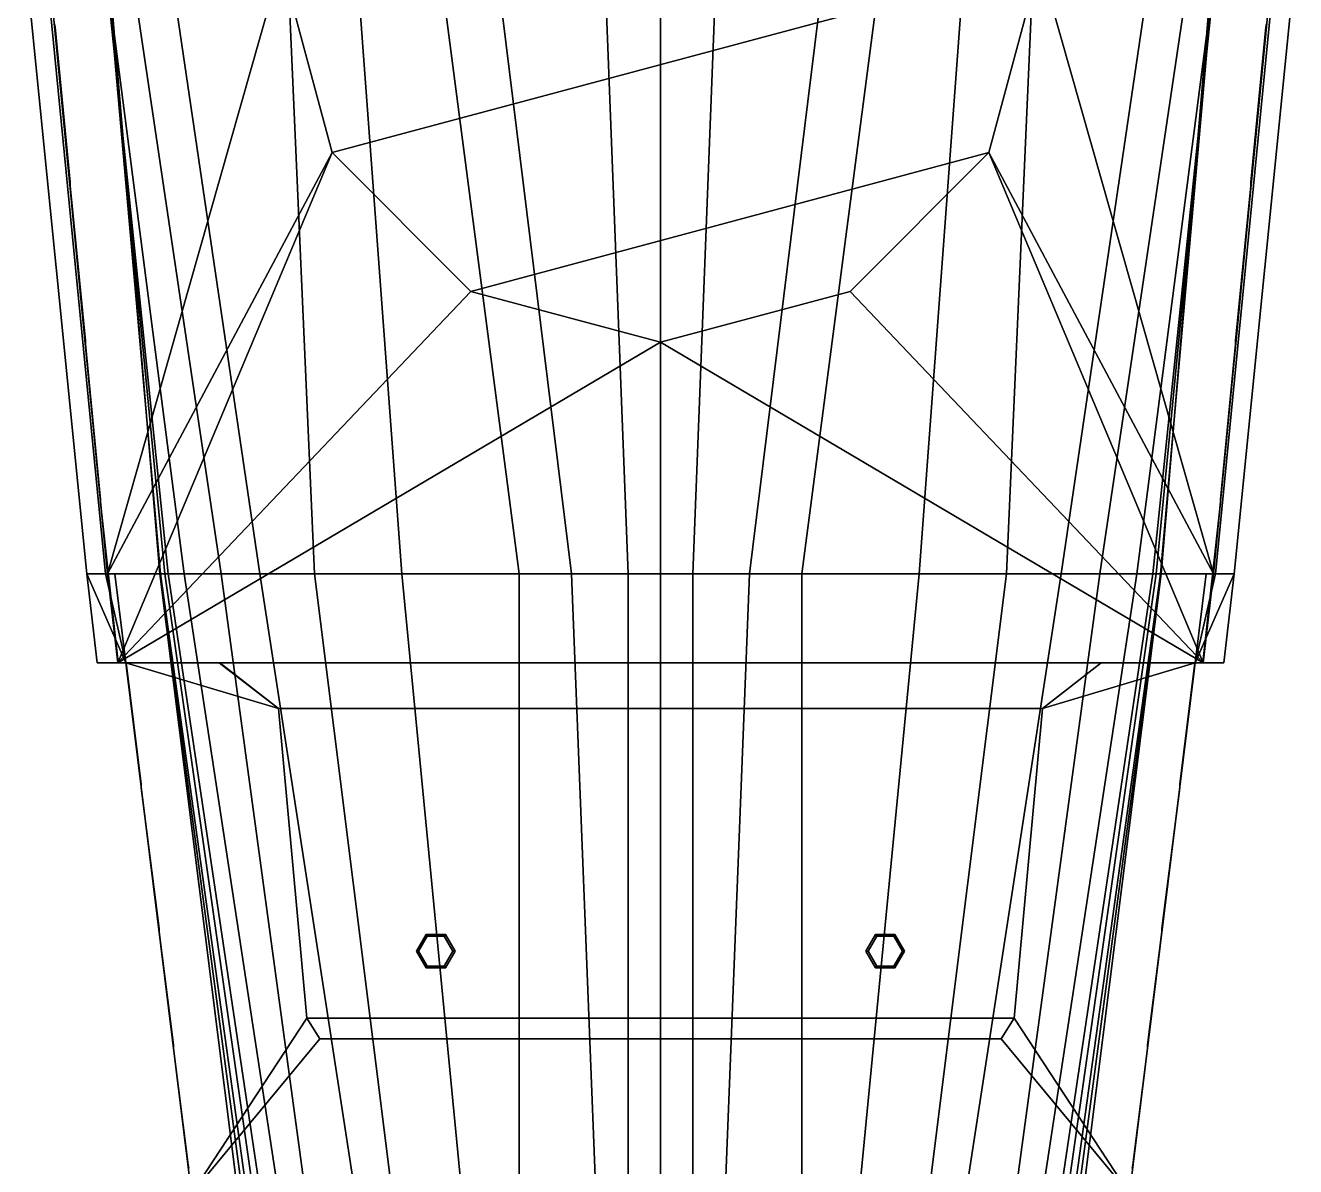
# Model space of a CAD drawing. Extents: x -12 to 12, y -95 to 93.
# Drawn here: x -9.21 to 9.21, y -61.48 to -44.93 of the extents above; entities that cross this region are included whole.
import ezdxf

# ---------------------------------------------------------------- set-up
doc = ezdxf.new("R2010")
doc.units = 0
doc.layers.get('0').update_dxf_attribs({"linetype": 'CONTINUOUS'})
doc.layers.add('RAILINGS', color=6, linetype='CONTINUOUS')
doc.layers.add('SUPERSCTUCTURE', color=3, linetype='CONTINUOUS')

msp = doc.modelspace()

# ---------------------------------------------------------------- linework, layer by layer
for points in [[(4.763, -41.28, 7.41), (-5.5, -44.03, 7.41), (-4.763, -46.78, 7.41), (5.5, -44.03, 7.41)], [(-8.88, -44, 6.3), (-9.21, -44, 5.92), (-8.32, -52.89, 5.92), (-8.02, -52.89, 6.32)], [(-9.21, -44, 5.72), (-8.92, -44, 4.67), (-8.05, -52.89, 4.67), (-8.32, -52.89, 5.72)], [(-9.21, -44, 5.92), (-9.21, -44, 5.72), (-8.32, -52.89, 5.72), (-8.32, -52.89, 5.92)], [(-8.92, -44, 4.67), (-8.01, -44, 1.34), (-7.26, -52.89, 1.34), (-8.05, -52.89, 4.67)], [(-8.06, -44, 0.14), (-8.06, -44, -0.54), (-6.91, -52.89, -0.54), (-7.14, -52.89, 0.14)], [(-8.06, -44, -0.54), (-7.69, -44, -1.9), (-6.37, -52.89, -1.9), (-6.91, -52.89, -0.54)], [(-8.05, -44, 0.39), (-8.06, -44, 0.14), (-7.14, -52.89, 0.14), (-7.19, -52.89, 0.39)], [(-8.04, -44, 0.7), (-8.05, -44, 0.39), (-7.19, -52.89, 0.39), (-7.25, -52.89, 0.7)], [(-8.01, -44, 0.95), (-8.04, -44, 0.7), (-7.25, -52.89, 0.7), (-7.26, -52.89, 0.95)], [(-8.01, -44, 1.34), (-8.01, -44, 0.95), (-7.26, -52.89, 0.95), (-7.26, -52.89, 1.34)], [(-7.69, -44, -1.9), (-7.12, -44, -3.1), (-5.81, -52.89, -2.84), (-6.37, -52.89, -1.9)], [(-7.12, -44, -3.1), (-5.41, -44, -4.71), (-5.02, -52.89, -3.74), (-5.81, -52.89, -2.84)], [(-5.41, -44, -4.71), (-4.41, -44, -5.73), (-3.75, -52.89, -5.6), (-5.02, -52.89, -3.74)], [(-4.41, -44, -5.73), (-3.21, -44, -6.18), (-2.05, -52.89, -5.68), (-3.75, -52.89, -5.6)], [(-3.21, -44, -6.18), (-2.39, -44, -6.27), (-1.29, -52.89, -6.05), (-2.05, -52.89, -5.68)], [(-2.39, -44, -6.27), (-0.81, -44, -6.98), (-0.47, -52.89, -6.68), (-1.29, -52.89, -6.05)], [(0, -52.89, -7.11), (-0.47, -52.89, -6.68), (-0.81, -44, -6.98), (0, -44, -7.11)], [(0, -44, -7.11), (0.81, -44, -6.98), (0.47, -52.89, -6.68), (0, -52.89, -7.11)], [(1.29, -52.89, -6.05), (0.47, -52.89, -6.68), (0.81, -44, -6.98), (2.39, -44, -6.27)], [(2.05, -52.89, -5.68), (1.29, -52.89, -6.05), (2.39, -44, -6.27), (3.21, -44, -6.18)], [(3.75, -52.89, -5.6), (2.05, -52.89, -5.68), (3.21, -44, -6.18), (4.41, -44, -5.73)], [(5.02, -52.89, -3.74), (3.75, -52.89, -5.6), (4.41, -44, -5.73), (5.41, -44, -4.71)], [(5.81, -52.89, -2.84), (5.02, -52.89, -3.74), (5.41, -44, -4.71), (7.12, -44, -3.1)], [(6.37, -52.89, -1.9), (5.81, -52.89, -2.84), (7.12, -44, -3.1), (7.69, -44, -1.9)], [(6.91, -52.89, -0.54), (6.37, -52.89, -1.9), (7.69, -44, -1.9), (8.06, -44, -0.54)], [(7.14, -52.89, 0.14), (6.91, -52.89, -0.54), (8.06, -44, -0.54), (8.06, -44, 0.14)], [(7.19, -52.89, 0.39), (7.14, -52.89, 0.14), (8.06, -44, 0.14), (8.05, -44, 0.39)], [(7.25, -52.89, 0.7), (7.19, -52.89, 0.39), (8.05, -44, 0.39), (8.04, -44, 0.7)], [(7.26, -52.89, 0.95), (7.25, -52.89, 0.7), (8.04, -44, 0.7), (8.01, -44, 0.95)], [(8.05, -52.89, 4.67), (7.26, -52.89, 1.34), (8.01, -44, 1.34), (8.92, -44, 4.67)], [(7.26, -52.89, 1.34), (7.26, -52.89, 0.95), (8.01, -44, 0.95), (8.01, -44, 1.34)], [(8.02, -52.89, 6.32), (8.32, -52.89, 5.92), (9.21, -44, 5.92), (8.88, -44, 6.3)], [(8.32, -52.89, 5.72), (8.05, -52.89, 4.67), (8.92, -44, 4.67), (9.21, -44, 5.72)], [(8.32, -52.89, 5.92), (8.32, -52.89, 5.72), (9.21, -44, 5.72), (9.21, -44, 5.92)], [(-5.5, -44.03, 6.31), (-4.763, -46.78, 6.31), (-4.763, -46.78, 7.41), (-5.5, -44.03, 7.41)], [(5.5, -44.03, 7.41), (-4.763, -46.78, 7.41), (-2.75, -48.793, 7.41), (4.763, -46.78, 7.41)], [(4.763, -46.78, 6.31), (5.5, -44.03, 6.31), (5.5, -44.03, 7.41), (4.763, -46.78, 7.41)], [(-4.763, -46.78, 6.31), (-2.75, -48.793, 6.32), (-2.75, -48.793, 7.41), (-4.763, -46.78, 7.41)], [(4.763, -46.78, 7.41), (-2.75, -48.793, 7.41), (0, -49.53, 7.41), (2.75, -48.793, 7.41)], [(2.75, -48.793, 6.32), (4.763, -46.78, 6.31), (4.763, -46.78, 7.41), (2.75, -48.793, 7.41)], [(-2.75, -48.793, 6.32), (0, -49.53, 6.32), (0, -49.53, 7.41), (-2.75, -48.793, 7.41)], [(0, -49.53, 6.32), (2.75, -48.793, 6.32), (2.75, -48.793, 7.41), (0, -49.53, 7.41)], [(-8.05, -52.89, 4.67), (-7.755, -54.18, 4.1), (-7.755, -54.18, 4.1), (-8.32, -52.89, 5.72)], [(-8.32, -52.89, 5.72), (-7.755, -54.18, 4.1), (-7.755, -54.18, 4.1), (-8.17, -54.18, 5.72)], [(-8.32, -52.89, 5.92), (-8.32, -52.89, 5.72), (-8.17, -54.18, 5.72), (-8.17, -54.18, 5.92)], [(-8.02, -52.89, 6.32), (-8.32, -52.89, 5.92), (-8.17, -54.18, 5.92), (-7.87, -54.18, 6.32)], [(-7.915, -52.89, 4.1), (-7.755, -54.18, 4.1), (-7.755, -54.18, 4.1), (-8.05, -52.89, 4.67)], [(-7.915, -52.89, 4.1), (-7.26, -52.89, 1.34), (-6.13, -61.88, 1.34), (-6.8, -61.88, 4.1)], [(-7.26, -52.89, 1.34), (-7.26, -52.89, 0.95), (-6.06, -61.88, 0.95), (-6.13, -61.88, 1.34)], [(-7.26, -52.89, 0.95), (-7.25, -52.89, 0.7), (-6, -61.88, 0.7), (-6.06, -61.88, 0.95)], [(-7.25, -52.89, 0.7), (-7.19, -52.89, 0.39), (-5.9, -61.88, 0.39), (-6, -61.88, 0.7)], [(-7.19, -52.89, 0.39), (-7.14, -52.89, 0.14), (-5.8, -61.88, 0.14), (-5.9, -61.88, 0.39)], [(-7.14, -52.89, 0.14), (-6.91, -52.89, -0.54), (-5.54, -61.88, -0.54), (-5.8, -61.88, 0.14)], [(-6.91, -52.89, -0.54), (-6.37, -52.89, -1.9), (-5.15, -61.88, -1.38), (-5.54, -61.88, -0.54)], [(-6.37, -52.89, -1.9), (-5.81, -52.89, -2.84), (-4.43, -61.88, -2.53), (-5.15, -61.88, -1.38)], [(-5.81, -52.89, -2.84), (-5.02, -52.89, -3.74), (-3.89, -61.88, -3.21), (-4.43, -61.88, -2.53)], [(-5.02, -52.89, -3.74), (-3.75, -52.89, -5.6), (-2.88, -61.88, -4.04), (-3.89, -61.88, -3.21)], [(-3.75, -52.89, -5.6), (-2.05, -52.89, -5.68), (-2.05, -61.88, -4.46), (-2.88, -61.88, -4.04)], [(-2.05, -52.89, -5.68), (-1.29, -52.89, -6.05), (-0.94, -61.88, -5.42), (-2.05, -61.88, -4.46)], [(-1.29, -52.89, -6.05), (-0.47, -52.89, -6.68), (-0.47, -61.88, -6.06), (-0.94, -61.88, -5.42)], [(0, -61.88, -7.11), (-0.47, -61.88, -6.06), (-0.47, -52.89, -6.68), (0, -52.89, -7.11)], [(0, -52.89, -7.11), (0.47, -52.89, -6.68), (0.47, -61.88, -6.06), (0, -61.88, -7.11)], [(0.94, -61.88, -5.42), (0.47, -61.88, -6.06), (0.47, -52.89, -6.68), (1.29, -52.89, -6.05)], [(2.05, -61.88, -4.46), (0.94, -61.88, -5.42), (1.29, -52.89, -6.05), (2.05, -52.89, -5.68)], [(2.88, -61.88, -4.04), (2.05, -61.88, -4.46), (2.05, -52.89, -5.68), (3.75, -52.89, -5.6)], [(3.89, -61.88, -3.21), (2.88, -61.88, -4.04), (3.75, -52.89, -5.6), (5.02, -52.89, -3.74)], [(4.43, -61.88, -2.53), (3.89, -61.88, -3.21), (5.02, -52.89, -3.74), (5.81, -52.89, -2.84)], [(5.15, -61.88, -1.38), (4.43, -61.88, -2.53), (5.81, -52.89, -2.84), (6.37, -52.89, -1.9)], [(5.54, -61.88, -0.54), (5.15, -61.88, -1.38), (6.37, -52.89, -1.9), (6.91, -52.89, -0.54)], [(5.8, -61.88, 0.14), (5.54, -61.88, -0.54), (6.91, -52.89, -0.54), (7.14, -52.89, 0.14)], [(5.9, -61.88, 0.39), (5.8, -61.88, 0.14), (7.14, -52.89, 0.14), (7.19, -52.89, 0.39)], [(6, -61.88, 0.7), (5.9, -61.88, 0.39), (7.19, -52.89, 0.39), (7.25, -52.89, 0.7)], [(6.06, -61.88, 0.95), (6, -61.88, 0.7), (7.25, -52.89, 0.7), (7.26, -52.89, 0.95)], [(6.13, -61.88, 1.34), (6.06, -61.88, 0.95), (7.26, -52.89, 0.95), (7.26, -52.89, 1.34)], [(6.8, -61.88, 4.1), (6.13, -61.88, 1.34), (7.26, -52.89, 1.34), (7.915, -52.89, 4.1)], [(8.05, -52.89, 4.67), (7.755, -54.18, 4.1), (7.915, -52.89, 4.1)], [(8.32, -52.89, 5.72), (7.755, -54.18, 4.1), (8.05, -52.89, 4.67)], [(8.17, -54.18, 5.72), (7.755, -54.18, 4.1), (8.32, -52.89, 5.72)], [(7.87, -54.18, 6.32), (8.17, -54.18, 5.92), (8.32, -52.89, 5.92), (8.02, -52.89, 6.32)], [(8.17, -54.18, 5.92), (8.17, -54.18, 5.72), (8.32, -52.89, 5.72), (8.32, -52.89, 5.92)], [(-8.17, -54.18, 5.72), (-6.39, -54.18, 6.32), (-7.87, -54.18, 6.32), (-8.17, -54.18, 5.92)], [(-7.755, -54.18, 4.1), (-6.4, -54.18, 4.1), (-6.39, -54.18, 6.32), (-8.17, -54.18, 5.72)], [(-6.4, -54.18, 4.1), (-5.54, -54.84, 4.1), (-5.54, -54.84, 6.32), (-6.39, -54.18, 6.32)], [(5.54, -54.84, 6.32), (5.54, -54.84, 4.1), (6.39, -54.18, 4.1), (6.39, -54.18, 6.32)], [(7.87, -54.18, 6.32), (6.39, -54.18, 6.32), (8.17, -54.18, 5.72), (8.17, -54.18, 5.92)], [(6.39, -54.18, 6.32), (6.39, -54.18, 4.1), (7.755, -54.18, 4.1), (8.17, -54.18, 5.72)], [(-5.54, -54.84, 6.32), (-5.54, -54.84, 4.1), (-5.13, -59.33, 4.1), (-5.13, -59.33, 6.32)], [(5.13, -59.33, 4.1), (5.54, -54.84, 4.1), (5.54, -54.84, 6.32), (5.13, -59.33, 6.32)], [(-3.51, -58.36, 6.4), (-3.385, -58.143, 6.4), (-3.4, -58.118, 6.37), (-3.54, -58.36, 6.37)], [(-3.4, -58.118, 6.32), (-3.54, -58.36, 6.32), (-3.54, -58.36, 6.37), (-3.4, -58.118, 6.37)], [(-3.385, -58.143, 6.4), (-3.51, -58.36, 6.4), (-3.51, -58.36, 7.01), (-3.385, -58.143, 7.01)], [(-3.385, -58.143, 6.4), (-3.135, -58.143, 6.4), (-3.12, -58.118, 6.37), (-3.4, -58.118, 6.37)], [(-3.12, -58.118, 6.32), (-3.4, -58.118, 6.32), (-3.4, -58.118, 6.37), (-3.12, -58.118, 6.37)], [(-3.135, -58.143, 6.4), (-3.385, -58.143, 6.4), (-3.385, -58.143, 7.01), (-3.135, -58.143, 7.01)], [(-3.135, -58.143, 6.4), (-3.01, -58.36, 6.4), (-2.98, -58.36, 6.37), (-3.12, -58.118, 6.37)], [(-3.01, -58.36, 6.4), (-3.135, -58.143, 6.4), (-3.135, -58.143, 7.01), (-3.01, -58.36, 7.01)], [(-2.98, -58.36, 6.32), (-3.12, -58.118, 6.32), (-3.12, -58.118, 6.37), (-2.98, -58.36, 6.37)], [(3.12, -58.118, 6.32), (2.98, -58.36, 6.32), (2.98, -58.36, 6.37), (3.12, -58.118, 6.37)], [(3.01, -58.36, 6.4), (3.135, -58.143, 6.4), (3.12, -58.118, 6.37), (2.98, -58.36, 6.37)], [(3.135, -58.143, 6.4), (3.01, -58.36, 6.4), (3.01, -58.36, 7.01), (3.135, -58.143, 7.01)], [(3.4, -58.118, 6.32), (3.12, -58.118, 6.32), (3.12, -58.118, 6.37), (3.4, -58.118, 6.37)], [(3.135, -58.143, 6.4), (3.385, -58.143, 6.4), (3.4, -58.118, 6.37), (3.12, -58.118, 6.37)], [(3.385, -58.143, 6.4), (3.135, -58.143, 6.4), (3.135, -58.143, 7.01), (3.385, -58.143, 7.01)], [(3.385, -58.143, 6.4), (3.51, -58.36, 6.4), (3.54, -58.36, 6.37), (3.4, -58.118, 6.37)], [(3.51, -58.36, 6.4), (3.385, -58.143, 6.4), (3.385, -58.143, 7.01), (3.51, -58.36, 7.01)], [(3.54, -58.36, 6.32), (3.4, -58.118, 6.32), (3.4, -58.118, 6.37), (3.54, -58.36, 6.37)], [(-3.385, -58.577, 6.4), (-3.51, -58.36, 6.4), (-3.54, -58.36, 6.37), (-3.4, -58.602, 6.37)], [(-3.54, -58.36, 6.32), (-3.4, -58.602, 6.32), (-3.4, -58.602, 6.37), (-3.54, -58.36, 6.37)], [(-3.51, -58.36, 6.4), (-3.385, -58.577, 6.4), (-3.385, -58.577, 7.01), (-3.51, -58.36, 7.01)], [(-3.135, -58.577, 6.4), (-3.01, -58.36, 6.4), (-3.01, -58.36, 7.01), (-3.135, -58.577, 7.01)], [(-3.01, -58.36, 6.4), (-3.135, -58.577, 6.4), (-3.12, -58.602, 6.37), (-2.98, -58.36, 6.37)], [(-3.12, -58.602, 6.32), (-2.98, -58.36, 6.32), (-2.98, -58.36, 6.37), (-3.12, -58.602, 6.37)], [(2.98, -58.36, 6.32), (3.12, -58.602, 6.32), (3.12, -58.602, 6.37), (2.98, -58.36, 6.37)], [(3.135, -58.577, 6.4), (3.01, -58.36, 6.4), (2.98, -58.36, 6.37), (3.12, -58.602, 6.37)], [(3.01, -58.36, 6.4), (3.135, -58.577, 6.4), (3.135, -58.577, 7.01), (3.01, -58.36, 7.01)], [(3.51, -58.36, 6.4), (3.385, -58.577, 6.4), (3.4, -58.602, 6.37), (3.54, -58.36, 6.37)], [(3.385, -58.577, 6.4), (3.51, -58.36, 6.4), (3.51, -58.36, 7.01), (3.385, -58.577, 7.01)], [(3.4, -58.602, 6.32), (3.54, -58.36, 6.32), (3.54, -58.36, 6.37), (3.4, -58.602, 6.37)], [(-3.135, -58.577, 6.4), (-3.385, -58.577, 6.4), (-3.4, -58.602, 6.37), (-3.12, -58.602, 6.37)], [(-3.4, -58.602, 6.32), (-3.12, -58.602, 6.32), (-3.12, -58.602, 6.37), (-3.4, -58.602, 6.37)], [(-3.385, -58.577, 6.4), (-3.135, -58.577, 6.4), (-3.135, -58.577, 7.01), (-3.385, -58.577, 7.01)], [(3.385, -58.577, 6.4), (3.135, -58.577, 6.4), (3.12, -58.602, 6.37), (3.4, -58.602, 6.37)], [(3.12, -58.602, 6.32), (3.4, -58.602, 6.32), (3.4, -58.602, 6.37), (3.12, -58.602, 6.37)], [(3.135, -58.577, 6.4), (3.385, -58.577, 6.4), (3.385, -58.577, 7.01), (3.135, -58.577, 7.01)], [(-5.13, -59.33, 4.1), (-4.94, -59.63, 4.1), (-4.94, -59.63, 6.32), (-5.13, -59.33, 6.32)], [(4.94, -59.63, 6.32), (4.94, -59.63, 4.1), (5.13, -59.33, 4.1), (5.13, -59.33, 6.32)], [(-4.94, -59.63, 6.32), (-4.94, -59.63, 4.1), (4.94, -59.63, 4.1), (4.94, -59.63, 6.32)]]:
    msp.add_3dface(points)
at = {"layer": 'RAILINGS'}
for points in [[(-8.78, -44.96, 6.31), (-8.79, -44.91, 6.31), (-8.79, -44.91, 7.49), (-8.78, -44.96, 7.49)], [(-8.78, -44.96, 7.49), (-8.79, -44.91, 7.49), (-8.79, -44.91, 6.31), (-8.78, -44.96, 6.31)], [(8.78, -44.96, 7.49), (8.79, -44.91, 7.49), (8.79, -44.91, 6.31), (8.78, -44.96, 6.31)], [(8.78, -44.96, 6.31), (8.79, -44.91, 6.31), (8.79, -44.91, 7.49), (8.78, -44.96, 7.49)], [(-8.56, -47.21, 6.92), (-8.56, -47.21, 6.97), (-8.78, -44.96, 6.97), (-8.78, -44.96, 6.92)], [(-8.78, -44.96, 6.92), (-8.78, -44.96, 6.97), (-8.56, -47.21, 6.97), (-8.56, -47.21, 6.92)], [(-8.78, -44.96, 7.44), (-8.78, -44.96, 7.49), (-8.56, -47.21, 7.49), (-8.56, -47.21, 7.44)], [(-8.56, -47.21, 7.44), (-8.56, -47.21, 7.49), (-8.78, -44.96, 7.49), (-8.78, -44.96, 7.44)], [(8.56, -47.21, 7.44), (8.56, -47.21, 7.49), (8.78, -44.96, 7.49), (8.78, -44.96, 7.44)], [(8.78, -44.96, 7.44), (8.78, -44.96, 7.49), (8.56, -47.21, 7.49), (8.56, -47.21, 7.44)], [(8.78, -44.96, 6.92), (8.78, -44.96, 6.97), (8.56, -47.21, 6.97), (8.56, -47.21, 6.92)], [(8.56, -47.21, 6.92), (8.56, -47.21, 6.97), (8.78, -44.96, 6.97), (8.78, -44.96, 6.92)], [(-8.56, -47.26, 7.49), (-8.56, -47.21, 7.49), (-8.56, -47.21, 6.31), (-8.56, -47.26, 6.31)], [(-8.56, -47.26, 6.31), (-8.56, -47.21, 6.31), (-8.56, -47.21, 7.49), (-8.56, -47.26, 7.49)], [(-8.56, -47.26, 6.92), (-8.56, -47.26, 6.97), (-8.34, -49.51, 6.98), (-8.34, -49.51, 6.93)], [(-8.34, -49.51, 6.93), (-8.34, -49.51, 6.98), (-8.56, -47.26, 6.97), (-8.56, -47.26, 6.92)], [(-8.34, -49.51, 7.45), (-8.34, -49.51, 7.5), (-8.56, -47.26, 7.49), (-8.56, -47.26, 7.44)], [(-8.56, -47.26, 7.44), (-8.56, -47.26, 7.49), (-8.34, -49.51, 7.5), (-8.34, -49.51, 7.45)], [(8.56, -47.26, 7.44), (8.56, -47.26, 7.49), (8.34, -49.51, 7.5), (8.34, -49.51, 7.45)], [(8.34, -49.51, 7.45), (8.34, -49.51, 7.5), (8.56, -47.26, 7.49), (8.56, -47.26, 7.44)], [(8.34, -49.51, 6.93), (8.34, -49.51, 6.98), (8.56, -47.26, 6.97), (8.56, -47.26, 6.92)], [(8.56, -47.26, 6.92), (8.56, -47.26, 6.97), (8.34, -49.51, 6.98), (8.34, -49.51, 6.93)], [(8.56, -47.26, 6.31), (8.56, -47.21, 6.31), (8.56, -47.21, 7.49), (8.56, -47.26, 7.49)], [(8.56, -47.26, 7.49), (8.56, -47.21, 7.49), (8.56, -47.21, 6.31), (8.56, -47.26, 6.31)], [(-8.34, -49.56, 6.32), (-8.34, -49.51, 6.32), (-8.34, -49.51, 7.5), (-8.34, -49.56, 7.5)], [(-8.34, -49.56, 7.5), (-8.34, -49.51, 7.5), (-8.34, -49.51, 6.32), (-8.34, -49.56, 6.32)], [(8.34, -49.56, 7.5), (8.34, -49.51, 7.5), (8.34, -49.51, 6.32), (8.34, -49.56, 6.32)], [(8.34, -49.56, 6.32), (8.34, -49.51, 6.32), (8.34, -49.51, 7.5), (8.34, -49.56, 7.5)], [(-8.34, -49.56, 6.93), (-8.34, -49.56, 6.98), (-8.12, -51.81, 6.98), (-8.12, -51.81, 6.93)], [(-8.12, -51.81, 6.93), (-8.12, -51.81, 6.98), (-8.34, -49.56, 6.98), (-8.34, -49.56, 6.93)], [(-8.12, -51.81, 7.45), (-8.12, -51.81, 7.5), (-8.34, -49.56, 7.5), (-8.34, -49.56, 7.45)], [(-8.34, -49.56, 7.45), (-8.34, -49.56, 7.5), (-8.12, -51.81, 7.5), (-8.12, -51.81, 7.45)], [(8.34, -49.56, 7.45), (8.34, -49.56, 7.5), (8.12, -51.81, 7.5), (8.12, -51.81, 7.45)], [(8.12, -51.81, 7.45), (8.12, -51.81, 7.5), (8.34, -49.56, 7.5), (8.34, -49.56, 7.45)], [(8.12, -51.81, 6.93), (8.12, -51.81, 6.98), (8.34, -49.56, 6.98), (8.34, -49.56, 6.93)], [(8.34, -49.56, 6.93), (8.34, -49.56, 6.98), (8.12, -51.81, 6.98), (8.12, -51.81, 6.93)], [(-8.12, -51.86, 6.32), (-8.12, -51.81, 6.32), (-8.12, -51.81, 7.5), (-8.12, -51.86, 7.5)], [(-8.12, -51.86, 7.5), (-8.12, -51.81, 7.5), (-8.12, -51.81, 6.32), (-8.12, -51.86, 6.32)], [(-8.12, -51.86, 6.93), (-8.12, -51.86, 6.98), (-7.87, -54.13, 6.98), (-7.87, -54.13, 6.93)], [(-7.87, -54.13, 6.93), (-7.87, -54.13, 6.98), (-8.12, -51.86, 6.98), (-8.12, -51.86, 6.93)], [(-7.87, -54.13, 7.45), (-7.87, -54.13, 7.5), (-8.12, -51.86, 7.5), (-8.12, -51.86, 7.45)], [(-8.12, -51.86, 7.45), (-8.12, -51.86, 7.5), (-7.87, -54.13, 7.5), (-7.87, -54.13, 7.45)], [(8.12, -51.86, 7.45), (8.12, -51.86, 7.5), (7.87, -54.13, 7.5), (7.87, -54.13, 7.45)], [(7.87, -54.13, 7.45), (7.87, -54.13, 7.5), (8.12, -51.86, 7.5), (8.12, -51.86, 7.45)], [(7.87, -54.13, 6.93), (7.87, -54.13, 6.98), (8.12, -51.86, 6.98), (8.12, -51.86, 6.93)], [(8.12, -51.86, 6.93), (8.12, -51.86, 6.98), (7.87, -54.13, 6.98), (7.87, -54.13, 6.93)], [(8.12, -51.86, 7.5), (8.12, -51.81, 7.5), (8.12, -51.81, 6.32), (8.12, -51.86, 6.32)], [(8.12, -51.86, 6.32), (8.12, -51.81, 6.32), (8.12, -51.81, 7.5), (8.12, -51.86, 7.5)], [(-7.87, -54.18, 7.5), (-7.87, -54.13, 7.5), (-7.87, -54.13, 6.32), (-7.87, -54.18, 6.32)], [(-7.87, -54.18, 6.32), (-7.87, -54.13, 6.32), (-7.87, -54.13, 7.5), (-7.87, -54.18, 7.5)], [(7.87, -54.18, 6.32), (7.87, -54.13, 6.32), (7.87, -54.13, 7.5), (7.87, -54.18, 7.5)], [(7.87, -54.18, 7.5), (7.87, -54.13, 7.5), (7.87, -54.13, 6.32), (7.87, -54.18, 6.32)], [(-7.75, -54.18, 4.71), (-7.75, -54.18, 4.76), (-7.53, -55.94, 4.76), (-7.53, -55.94, 4.71)], [(-7.53, -55.94, 4.71), (-7.53, -55.94, 4.76), (-7.75, -54.18, 4.76), (-7.75, -54.18, 4.71)], [(-7.53, -55.94, 5.23), (-7.53, -55.94, 5.28), (-7.75, -54.18, 5.28), (-7.75, -54.18, 5.23)], [(-7.75, -54.18, 5.23), (-7.75, -54.18, 5.28), (-7.53, -55.94, 5.28), (-7.53, -55.94, 5.23)], [(7.75, -54.18, 5.23), (7.75, -54.18, 5.28), (7.53, -55.94, 5.28), (7.53, -55.94, 5.23)], [(7.53, -55.94, 5.23), (7.53, -55.94, 5.28), (7.75, -54.18, 5.28), (7.75, -54.18, 5.23)], [(7.53, -55.94, 4.71), (7.53, -55.94, 4.76), (7.75, -54.18, 4.76), (7.75, -54.18, 4.71)], [(7.75, -54.18, 4.71), (7.75, -54.18, 4.76), (7.53, -55.94, 4.76), (7.53, -55.94, 4.71)], [(-7.53, -55.99, 5.28), (-7.53, -55.94, 5.28), (-7.53, -55.94, 4.1), (-7.53, -55.99, 4.1)], [(-7.53, -55.99, 4.1), (-7.53, -55.94, 4.1), (-7.53, -55.94, 5.28), (-7.53, -55.99, 5.28)], [(-7.53, -55.99, 4.71), (-7.53, -55.99, 4.76), (-7.27, -58.03, 4.76), (-7.27, -58.03, 4.71)], [(-7.27, -58.03, 4.71), (-7.27, -58.03, 4.76), (-7.53, -55.99, 4.76), (-7.53, -55.99, 4.71)], [(-7.27, -58.03, 5.23), (-7.27, -58.03, 5.28), (-7.53, -55.99, 5.28), (-7.53, -55.99, 5.23)], [(-7.53, -55.99, 5.23), (-7.53, -55.99, 5.28), (-7.27, -58.03, 5.28), (-7.27, -58.03, 5.23)], [(7.53, -55.99, 5.23), (7.53, -55.99, 5.28), (7.27, -58.03, 5.28), (7.27, -58.03, 5.23)], [(7.27, -58.03, 5.23), (7.27, -58.03, 5.28), (7.53, -55.99, 5.28), (7.53, -55.99, 5.23)], [(7.27, -58.03, 4.71), (7.27, -58.03, 4.76), (7.53, -55.99, 4.76), (7.53, -55.99, 4.71)], [(7.53, -55.99, 4.71), (7.53, -55.99, 4.76), (7.27, -58.03, 4.76), (7.27, -58.03, 4.71)], [(7.53, -55.99, 4.1), (7.53, -55.94, 4.1), (7.53, -55.94, 5.28), (7.53, -55.99, 5.28)], [(7.53, -55.99, 5.28), (7.53, -55.94, 5.28), (7.53, -55.94, 4.1), (7.53, -55.99, 4.1)], [(-7.27, -58.08, 4.1), (-7.27, -58.03, 4.1), (-7.27, -58.03, 5.28), (-7.27, -58.08, 5.28)], [(-7.27, -58.08, 5.28), (-7.27, -58.03, 5.28), (-7.27, -58.03, 4.1), (-7.27, -58.08, 4.1)], [(-7.06, -59.72, 4.71), (-7.06, -59.72, 4.76), (-7.27, -58.08, 4.76), (-7.27, -58.08, 4.71)], [(-7.27, -58.08, 4.71), (-7.27, -58.08, 4.76), (-7.06, -59.72, 4.76), (-7.06, -59.72, 4.71)], [(-7.27, -58.08, 5.23), (-7.27, -58.08, 5.28), (-7.06, -59.72, 5.28), (-7.06, -59.72, 5.23)], [(-7.06, -59.72, 5.23), (-7.06, -59.72, 5.28), (-7.27, -58.08, 5.28), (-7.27, -58.08, 5.23)], [(7.06, -59.72, 5.23), (7.06, -59.72, 5.28), (7.27, -58.08, 5.28), (7.27, -58.08, 5.23)], [(7.27, -58.08, 5.23), (7.27, -58.08, 5.28), (7.06, -59.72, 5.28), (7.06, -59.72, 5.23)], [(7.27, -58.08, 4.71), (7.27, -58.08, 4.76), (7.06, -59.72, 4.76), (7.06, -59.72, 4.71)], [(7.06, -59.72, 4.71), (7.06, -59.72, 4.76), (7.27, -58.08, 4.76), (7.27, -58.08, 4.71)], [(7.27, -58.08, 5.28), (7.27, -58.03, 5.28), (7.27, -58.03, 4.1), (7.27, -58.08, 4.1)], [(7.27, -58.08, 4.1), (7.27, -58.03, 4.1), (7.27, -58.03, 5.28), (7.27, -58.08, 5.28)], [(-7.06, -59.77, 5.28), (-7.06, -59.72, 5.28), (-7.06, -59.72, 4.1), (-7.06, -59.77, 4.1)], [(-7.06, -59.77, 4.1), (-7.06, -59.72, 4.1), (-7.06, -59.72, 5.28), (-7.06, -59.77, 5.28)], [(-7.06, -59.77, 4.71), (-7.06, -59.77, 4.76), (-6.85, -61.46, 4.76), (-6.85, -61.46, 4.71)], [(-6.85, -61.46, 4.71), (-6.85, -61.46, 4.76), (-7.06, -59.77, 4.76), (-7.06, -59.77, 4.71)], [(-6.85, -61.46, 5.23), (-6.85, -61.46, 5.28), (-7.06, -59.77, 5.28), (-7.06, -59.77, 5.23)], [(-7.06, -59.77, 5.23), (-7.06, -59.77, 5.28), (-6.85, -61.46, 5.28), (-6.85, -61.46, 5.23)], [(7.06, -59.77, 5.23), (7.06, -59.77, 5.28), (6.85, -61.46, 5.28), (6.85, -61.46, 5.23)], [(6.85, -61.46, 5.23), (6.85, -61.46, 5.28), (7.06, -59.77, 5.28), (7.06, -59.77, 5.23)], [(6.85, -61.46, 4.71), (6.85, -61.46, 4.76), (7.06, -59.77, 4.76), (7.06, -59.77, 4.71)], [(7.06, -59.77, 4.71), (7.06, -59.77, 4.76), (6.85, -61.46, 4.76), (6.85, -61.46, 4.71)], [(7.06, -59.77, 4.1), (7.06, -59.72, 4.1), (7.06, -59.72, 5.28), (7.06, -59.77, 5.28)], [(7.06, -59.77, 5.28), (7.06, -59.72, 5.28), (7.06, -59.72, 4.1), (7.06, -59.77, 4.1)], [(-6.84, -61.51, 5.28), (-6.85, -61.46, 5.28), (-6.85, -61.46, 4.1), (-6.84, -61.51, 4.1)], [(-6.84, -61.51, 4.1), (-6.85, -61.46, 4.1), (-6.85, -61.46, 5.28), (-6.84, -61.51, 5.28)], [(6.84, -61.51, 4.1), (6.85, -61.46, 4.1), (6.85, -61.46, 5.28), (6.84, -61.51, 5.28)], [(6.84, -61.51, 5.28), (6.85, -61.46, 5.28), (6.85, -61.46, 4.1), (6.84, -61.51, 4.1)]]:
    msp.add_3dface(points, dxfattribs=at)
at = {"layer": 'SUPERSCTUCTURE'}
for points in [[(-5.5, -44.03, 6.31), (-5.5, -44.03, 6.31), (-8.88, -44, 6.3), (-8.02, -52.89, 6.32)], [(8.02, -52.89, 6.32), (8.88, -44, 6.3), (5.5, -44.03, 6.31), (8.02, -52.89, 6.32)], [(-4.763, -46.78, 6.31), (-4.763, -46.78, 6.31), (-5.5, -44.03, 6.31), (-8.02, -52.89, 6.32)], [(8.02, -52.89, 6.32), (5.5, -44.03, 6.31), (4.763, -46.78, 6.31), (8.02, -52.89, 6.32)], [(-7.87, -54.18, 6.32), (-7.87, -54.18, 6.32), (-4.763, -46.78, 6.31), (-8.02, -52.89, 6.32)], [(-7.87, -54.18, 6.32), (-7.87, -54.18, 6.32), (-2.75, -48.793, 6.32), (-4.763, -46.78, 6.31)], [(4.763, -46.78, 6.31), (2.75, -48.793, 6.32), (7.87, -54.18, 6.32), (4.763, -46.78, 6.31)], [(8.02, -52.89, 6.32), (4.763, -46.78, 6.31), (7.87, -54.18, 6.32), (8.02, -52.89, 6.32)], [(-7.87, -54.18, 6.32), (-7.87, -54.18, 6.32), (0, -49.53, 6.32), (-2.75, -48.793, 6.32)], [(2.75, -48.793, 6.32), (0, -49.53, 6.32), (7.87, -54.18, 6.32), (2.75, -48.793, 6.32)], [(0, -49.53, 6.32), (-7.87, -54.18, 6.32), (7.87, -54.18, 6.32), (0, -49.53, 6.32)], [(-7.755, -54.18, 4.1), (-5.54, -54.84, 4.1), (-5.54, -54.84, 4.1), (-6.4, -54.18, 4.1)], [(-5.54, -54.84, 4.1), (-7.755, -54.18, 4.1), (-6.8, -61.88, 4.1), (-5.13, -59.33, 4.1)], [(-6.39, -54.18, 6.32), (-5.54, -54.84, 6.32), (5.54, -54.84, 6.32), (6.39, -54.18, 6.32)], [(6.8, -61.88, 4.1), (7.755, -54.18, 4.1), (5.54, -54.84, 4.1), (5.13, -59.33, 4.1)], [(5.54, -54.84, 4.1), (5.54, -54.84, 4.1), (7.755, -54.18, 4.1), (6.39, -54.18, 4.1)], [(5.13, -59.33, 6.32), (5.54, -54.84, 6.32), (-5.54, -54.84, 6.32), (-5.13, -59.33, 6.32)], [(-5.13, -59.33, 4.1), (-6.8, -61.88, 4.1), (-6.8, -61.88, 4.1), (-4.94, -59.63, 4.1)], [(-5.13, -59.33, 6.32), (-4.94, -59.63, 6.32), (4.94, -59.63, 6.32), (5.13, -59.33, 6.32)], [(4.94, -59.63, 4.1), (6.8, -61.88, 4.1), (6.8, -61.88, 4.1), (5.13, -59.33, 4.1)], [(-4.94, -59.63, 4.1), (-6.8, -61.88, 4.1), (6.8, -61.88, 4.1), (4.94, -59.63, 4.1)]]:
    msp.add_3dface(points, dxfattribs=at)

doc.saveas('drawing.dxf')
